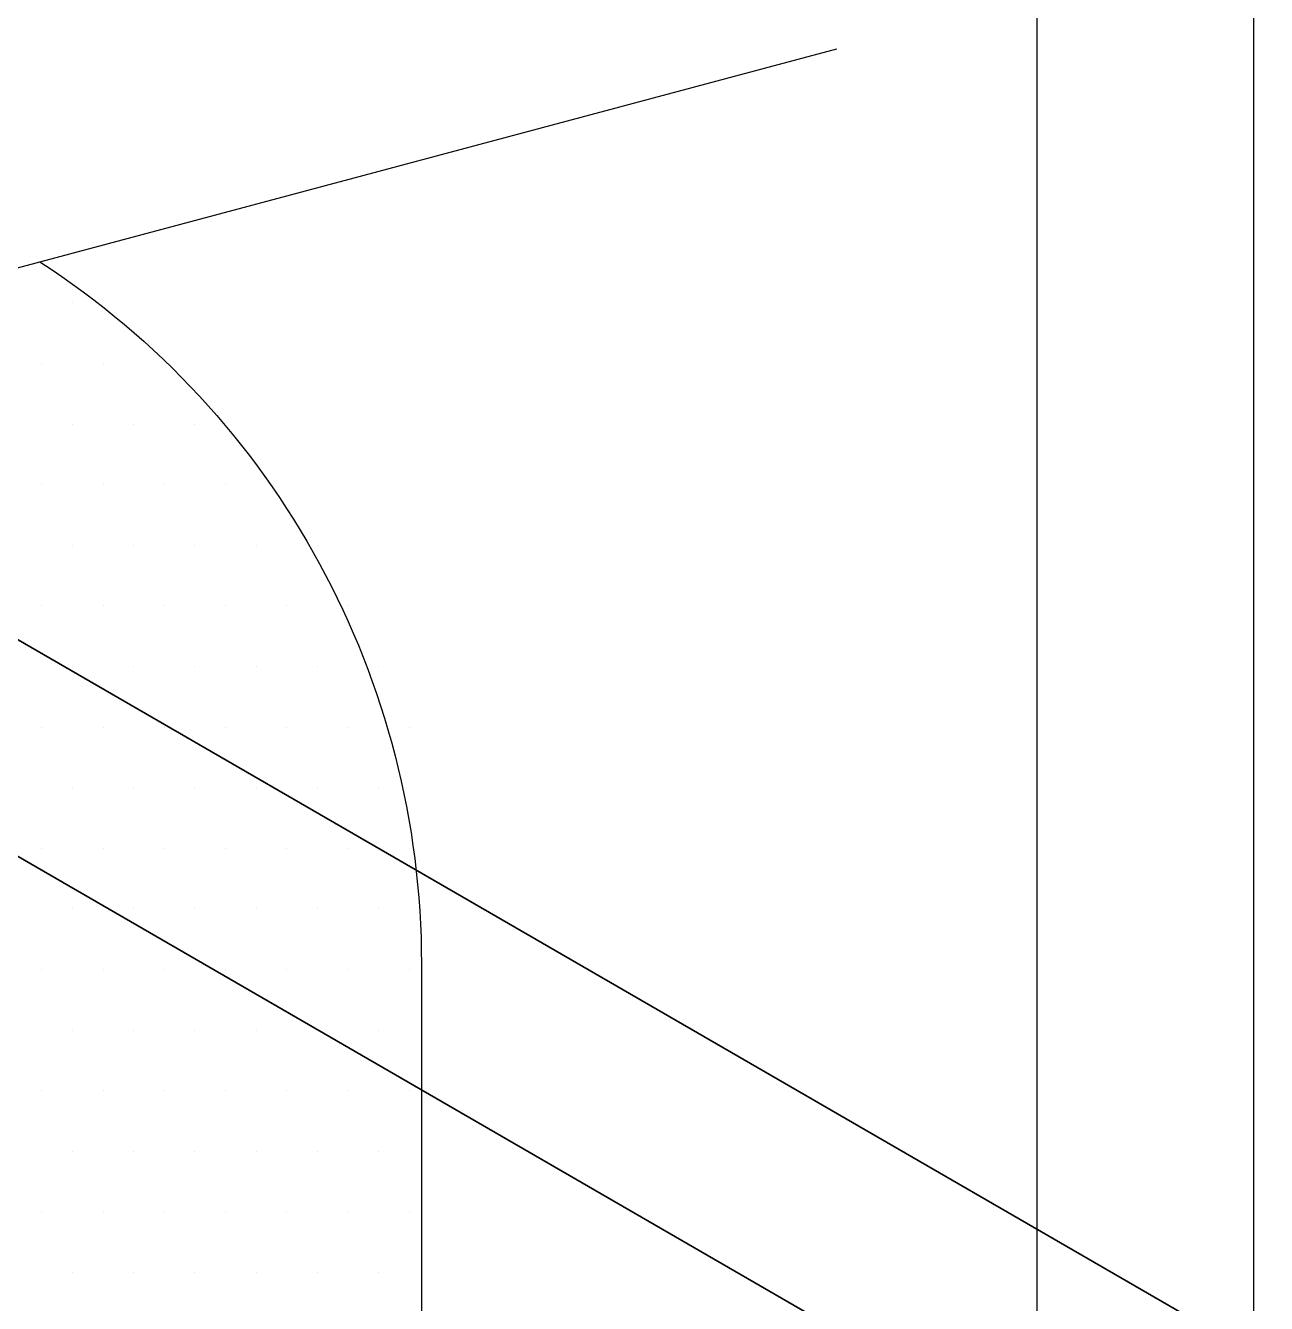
# Model space of a CAD drawing. Header units: inches. Extents: x -17.6 to 82.3, y -15.1 to 23.2.
# Drawn here: x 47.464 to 47.8456, y 1.1822 to 1.5751 of the extents above; entities that cross this region are included whole.
import ezdxf

# ---------------------------------------------------------------- set-up
doc = ezdxf.new("R2010")
doc.units = ezdxf.units.IN
doc.header["$MEASUREMENT"] = 0
for name, color, linetype, lineweight in [('.ATI-HATCH', 7, 'Continuous', 0), ('G-ANNO-TTLB', 7, 'Continuous', 0), ('TYVEK', 7, 'Continuous', 0)]:
    doc.layers.add(name, color=color, linetype=linetype, lineweight=lineweight)

# ---------------------------------------------------------------- blocks, each defined once
blk = doc.blocks.new('Block_369')
at = {"layer": '.ATI-HATCH', "color": 8, "lineweight": 0, "true_color": 0x808080}
for p, q in [((47.47844, 1.48986), (47.47844, 1.48986)), ((47.46902, 1.47122), (47.46902, 1.47122)), ((47.48786, 1.47122), (47.48786, 1.47122)), ((47.47844, 1.45258), (47.47844, 1.45258)), ((47.49727, 1.45258), (47.49727, 1.45258)), ((47.5161, 1.45258), (47.5161, 1.45258)), ((47.46902, 1.43395), (47.46902, 1.43395)), ((47.48786, 1.43395), (47.48786, 1.43395)), ((47.50669, 1.43395), (47.50669, 1.43395)), ((47.52552, 1.43395), (47.52552, 1.43395)), ((47.47844, 1.41531), (47.47844, 1.41531)), ((47.49727, 1.41531), (47.49727, 1.41531)), ((47.5161, 1.41531), (47.5161, 1.41531)), ((47.53494, 1.41531), (47.53494, 1.41531)), ((47.55377, 1.41531), (47.55377, 1.41531)), ((47.46902, 1.39667), (47.46902, 1.39667)), ((47.48786, 1.39667), (47.48786, 1.39667)), ((47.50669, 1.39667), (47.50669, 1.39667)), ((47.52552, 1.39667), (47.52552, 1.39667)), ((47.54435, 1.39667), (47.54435, 1.39667)), ((47.56319, 1.39667), (47.56319, 1.39667)), ((47.47844, 1.37803), (47.47844, 1.37803)), ((47.49727, 1.37803), (47.49727, 1.37803)), ((47.5161, 1.37803), (47.5161, 1.37803)), ((47.53494, 1.37803), (47.53494, 1.37803)), ((47.55377, 1.37803), (47.55377, 1.37803)), ((47.5726, 1.37803), (47.5726, 1.37803)), ((47.46902, 1.3594), (47.46902, 1.3594)), ((47.48786, 1.3594), (47.48786, 1.3594)), ((47.50669, 1.3594), (47.50669, 1.3594)), ((47.52552, 1.3594), (47.52552, 1.3594)), ((47.54435, 1.3594), (47.54435, 1.3594)), ((47.56319, 1.3594), (47.56319, 1.3594)), ((47.58202, 1.3594), (47.58202, 1.3594)), ((47.47844, 1.34076), (47.47844, 1.34076)), ((47.49727, 1.34076), (47.49727, 1.34076)), ((47.5161, 1.34076), (47.5161, 1.34076)), ((47.53494, 1.34076), (47.53494, 1.34076)), ((47.55377, 1.34076), (47.55377, 1.34076)), ((47.5726, 1.34076), (47.5726, 1.34076)), ((47.46902, 1.32212), (47.46902, 1.32212)), ((47.48786, 1.32212), (47.48786, 1.32212)), ((47.50669, 1.32212), (47.50669, 1.32212)), ((47.52552, 1.32212), (47.52552, 1.32212)), ((47.54435, 1.32212), (47.54435, 1.32212)), ((47.56319, 1.32212), (47.56319, 1.32212)), ((47.58202, 1.32212), (47.58202, 1.32212)), ((47.47844, 1.30348), (47.47844, 1.30348)), ((47.49727, 1.30348), (47.49727, 1.30348)), ((47.5161, 1.30348), (47.5161, 1.30348)), ((47.53494, 1.30348), (47.53494, 1.30348)), ((47.55377, 1.30348), (47.55377, 1.30348)), ((47.5726, 1.30348), (47.5726, 1.30348)), ((47.46902, 1.28484), (47.46902, 1.28484)), ((47.48786, 1.28484), (47.48786, 1.28484)), ((47.50669, 1.28484), (47.50669, 1.28484)), ((47.52552, 1.28484), (47.52552, 1.28484)), ((47.54435, 1.28484), (47.54435, 1.28484)), ((47.56319, 1.28484), (47.56319, 1.28484)), ((47.58202, 1.28484), (47.58202, 1.28484)), ((47.47844, 1.26621), (47.47844, 1.26621)), ((47.49727, 1.26621), (47.49727, 1.26621)), ((47.5161, 1.26621), (47.5161, 1.26621)), ((47.53494, 1.26621), (47.53494, 1.26621)), ((47.55377, 1.26621), (47.55377, 1.26621)), ((47.5726, 1.26621), (47.5726, 1.26621)), ((47.46902, 1.24757), (47.46902, 1.24757)), ((47.48786, 1.24757), (47.48786, 1.24757)), ((47.50669, 1.24757), (47.50669, 1.24757)), ((47.52552, 1.24757), (47.52552, 1.24757)), ((47.54435, 1.24757), (47.54435, 1.24757)), ((47.56319, 1.24757), (47.56319, 1.24757)), ((47.58202, 1.24757), (47.58202, 1.24757)), ((47.47844, 1.22893), (47.47844, 1.22893)), ((47.49727, 1.22893), (47.49727, 1.22893)), ((47.5161, 1.22893), (47.5161, 1.22893)), ((47.53494, 1.22893), (47.53494, 1.22893)), ((47.55377, 1.22893), (47.55377, 1.22893)), ((47.5726, 1.22893), (47.5726, 1.22893)), ((47.46902, 1.21029), (47.46902, 1.21029)), ((47.48786, 1.21029), (47.48786, 1.21029)), ((47.50669, 1.21029), (47.50669, 1.21029)), ((47.52552, 1.21029), (47.52552, 1.21029)), ((47.54435, 1.21029), (47.54435, 1.21029)), ((47.56319, 1.21029), (47.56319, 1.21029)), ((47.58202, 1.21029), (47.58202, 1.21029)), ((47.47844, 1.19166), (47.47844, 1.19166)), ((47.49727, 1.19166), (47.49727, 1.19166)), ((47.5161, 1.19166), (47.5161, 1.19166)), ((47.53494, 1.19166), (47.53494, 1.19166)), ((47.55377, 1.19166), (47.55377, 1.19166)), ((47.5726, 1.19166), (47.5726, 1.19166))]:
    blk.add_line(p, q, dxfattribs=at)

msp = doc.modelspace()

# ---------------------------------------------------------------- hatches: boundary and pattern name
at = {"layer": 'G-ANNO-TTLB', "true_color": 0xff00ff, "transparency": 33554687}
h = msp.add_hatch(color=6, dxfattribs=at)
edge = h.paths.add_edge_path()
edge.add_spline(control_points=[(77.90202, -11.06099), (77.90202, -11.06099), (37.21427, -11.06099), (37.21427, -11.06099), (37.21427, -11.06099), (37.21427, 23.06401), (37.21427, 23.06401), (37.21427, 23.06401), (77.90202, 23.06401), (77.90202, 23.06401), (77.90202, 23.06401), (77.90202, -11.06099), (77.90202, -11.06099)], knot_values=[0, 0, 0, 0, 1, 1, 1, 2, 2, 2, 3, 3, 3, 4, 4, 4, 4], degree=3, periodic=0)
edge = h.paths.add_edge_path()
edge.add_spline(control_points=[(37.33927, 22.93901), (37.33927, 22.93901), (37.33927, -10.93599), (37.33927, -10.93599), (37.33927, -10.93599), (77.77702, -10.93599), (77.77702, -10.93599), (77.77702, -10.93599), (77.77702, 22.93901), (77.77702, 22.93901), (77.77702, 22.93901), (37.33927, 22.93901), (37.33927, 22.93901)], knot_values=[0, 0, 0, 0, 1, 1, 1, 2, 2, 2, 3, 3, 3, 4, 4, 4, 4], degree=3, periodic=0)
edge.add_line((37.33927, 22.93901), (37.33927, 22.93901))

# ---------------------------------------------------------------- linework, layer by layer
at = {"layer": 'G-ANNO-TTLB', "color": 1, "lineweight": 35, "true_color": 0xff0000}
for p, q in [((47.28075, 1.49095), (49.1362, 0.4176)), ((47.28075, 1.42433), (49.1362, 0.35098))]:
    msp.add_line(p, q, dxfattribs=at)
at = {"layer": 'G-ANNO-TTLB'}
for points in [[(77.90202, -11.06099), (77.90202, -11.06099), (37.21427, -11.06099), (37.21427, -11.06099), (37.21427, -11.06099), (37.21427, 23.06401), (37.21427, 23.06401), (37.21427, 23.06401), (77.90202, 23.06401), (77.90202, 23.06401), (77.90202, 23.06401), (77.90202, -11.06099), (77.90202, -11.06099)], [(37.33927, 22.93901), (37.33927, 22.93901), (37.33927, -10.93599), (37.33927, -10.93599), (37.33927, -10.93599), (77.77702, -10.93599), (77.77702, -10.93599), (77.77702, -10.93599), (77.77702, 22.93901), (77.77702, 22.93901), (77.77702, 22.93901), (37.33927, 22.93901), (37.33927, 22.93901)]]:
    msp.add_open_spline(points, degree=3, knots=[0, 0, 0, 0, 1, 1, 1, 2, 2, 2, 3, 3, 3, 4, 4, 4, 4], dxfattribs=at)
at = {"layer": 'TYVEK', "color": 2, "lineweight": 25, "true_color": 0xffff00}
msp.add_line((47.84177, -3.17811), (47.84177, 2.71581), dxfattribs=at)
at = {"layer": 'TYVEK', "color": 18, "lineweight": 25, "true_color": 0x000000}
for p, q in [((47.77498, 2.67717), (47.77498, -3.21676)), ((47.32439, 1.46399), (47.71355, 1.56796))]:
    msp.add_line(p, q, dxfattribs=at)
at = {"layer": 'TYVEK', "color": 4, "lineweight": 25, "true_color": 0x00ffff}
msp.add_open_spline([(47.46847, 1.50249), (47.54129, 1.45526), (47.58577, 1.37409), (47.58577, 1.28656), (47.58577, 1.28656), (47.58577, 0.91027), (47.58577, 0.91027)], degree=3, knots=[0, 0, 0, 0, 1, 1, 1, 2, 2, 2, 2], dxfattribs=at)

# ---------------------------------------------------------------- block references
at = {"layer": '.ATI-HATCH'}
msp.add_blockref('Block_369', (0, 0), dxfattribs=at)

doc.saveas('drawing.dxf')
